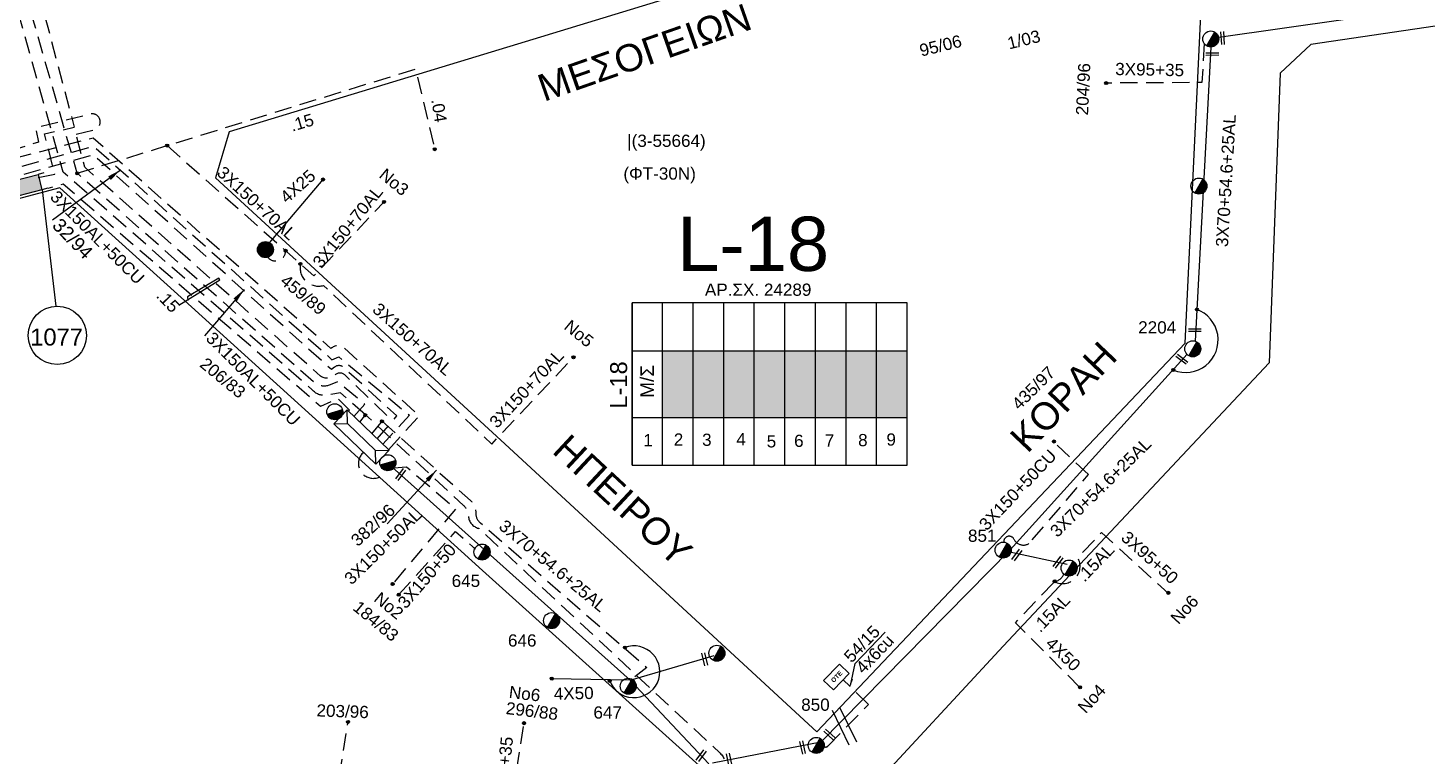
# Model space of a CAD drawing. Header units: millimetres. Extents: x 938 to 3112, y 793 to 1825.
# Drawn here: x 1769.3 to 1975.3, y 953.5 to 1060.8 of the extents above; entities that cross this region are included whole.
import ezdxf
from ezdxf.enums import TextEntityAlignment as Align

# ---------------------------------------------------------------- set-up
doc = ezdxf.new("R2010")
doc.units = ezdxf.units.MM
doc.linetypes.add('DASHED', pattern=[19.05, 12.7, -6.35])
for name, color, linetype in [('Link Box 4 Διευθύνσεων', 7, 'Continuous'), ('Pillar OTE', 7, 'Continuous'), ('Ασφαλειοκιβώτια Χ.Τ 9 αναχωρήσεων', 7, 'Continuous'), ('Γέφυρες Εναερίου Δικτύου', 7, 'Continuous'), ('Εναέρια παροχή ΧΤ 4x25', 7, 'SYN_LINE'), ('Επιγραφές - Σχήματα', 7, 'Continuous'), ('Καλώδια ΧΤ   3x150+50AL', 7, 'DASHED'), ('Καλώδια ΧΤ   3x150+50CU', 7, 'DASHED'), ('Καλώδια ΧΤ   3x150+70AL', 7, 'DASHED'), ('Καλώδια ΧΤ   3x150AL+50CU', 7, 'DASHED'), ('Καλώδια ΧΤ   3x95+35CU', 7, 'DASHED'), ('Καλώδια ΧΤ   4x50AL', 7, 'DASHED'), ('Μηχανική τομή', 7, 'Continuous'), ('Στύλος Ξύλινος', 7, 'Continuous'), ('Στύλος Ξύλινος @ 1', 7, 'Continuous'), ('Στύλος ΦΜ', 7, 'Continuous'), ('Στύλος ΦΜ @ 1', 7, 'Continuous'), ('Συνδέσεις', 7, 'Continuous'), ('Συνεστραμμένα ΧΤ   3x70+54.6+25AL', 7, 'SYN_LINE'), ('Τομή', 7, 'Continuous'), ('Υποσταθμός εναέριος 2 στύλων', 7, 'Continuous'), ('Υποσταθμός πόλεως', 7, 'Continuous'), ('Υπόβαθρο ΔΕΗ', 7, 'Continuous'), ('Υπόγεια Καλώδια Δικτύου ΧΤ   .04', 7, 'DASHED'), ('Υπόγεια Καλώδια Δικτύου ΧΤ   .15', 7, 'DASHED'), ('Υπόγεια καλώδια Παροχών ΧΤ   4x50AL', 7, 'DASHED'), ('Υπόγεια καλώδια Παροχών ΧΤ   4x6', 7, 'DASHED')]:
    doc.layers.add(name, color=color, linetype=linetype)
doc.styles.get("Standard").update_dxf_attribs({"font": 'arial.ttf'})
doc.linetypes.add('SYN_LINE', pattern='A,0.5,-0.0001,["/\\/\\/\\/",Standard,S=0.1,R=0,X=0,Y=-0.05],-0.25', length=0.7501)
doc.dimstyles.new('ISO-25', dxfattribs={"dimtxt": 2.5, "dimasz": 2.5, "dimexe": 1.25, "dimexo": 0.625, "dimtad": 1, "dimtxsty": 'Standard', "dimcen": 2.5, "dimaunit": 2, "dimazin": 0, "dimtfac": 1, "dimtmove": 0, "dimatfit": 3, "dimfxl": 1, "dimarcsym": 0})

# ---------------------------------------------------------------- blocks, each defined once
blk = doc.blocks.new('ΑΣΦΑΛΕΙΟΚΙΒΩΤΙΟ ΥΠΟΣΤΑΘΜΟΥ 9 ΑΝΑΧΩΡΗΣΕΩΝ')
at = {"layer": 'Ασφαλειοκιβώτια Χ.Τ 9 αναχωρήσεων', "ltscale": 40}
for p, q in [((-23.8, 40.36), (24.02, 40.36)), ((-9.72, 40.36), (-9.72, -40.64)), ((9.94, 40.36), (9.94, -40.64)), ((-23.8, 31.36), (24.02, 31.36)), ((-23.8, 22.36), (24.02, 22.36)), ((-23.8, 13.36), (24.02, 13.36)), ((-23.8, 4.36), (24.02, 4.36)), ((-23.8, -4.64), (24.02, -4.64)), ((-23.8, -13.64), (24.02, -13.64)), ((-23.8, -22.64), (24.02, -22.64)), ((-23.8, -31.64), (24.02, -31.64))]:
    blk.add_line(p, q, dxfattribs=at)
at = {"layer": 'Ασφαλειοκιβώτια Χ.Τ 9 αναχωρήσεων'}
blk.add_lwpolyline([(-23.8, -40.64), (24.02, -40.64), (24.02, 40.36), (-23.8, 40.36)], close=True, dxfattribs=at)
for s, p in [('1', (-18.22, 37.06)), ('2', (-18.02, 28.07)), ('3', (-18.09, 19.73)), ('4', (-17.94, 9.66)), ('5', (-18.55, 0.71)), ('6', (-18.4, -7.35)), ('7', (-18.34, -16.37)), ('8', (-18.19, -26.2)), ('9', (-18.02, -34.53))]:
    blk.add_text(s, height=3.6, rotation=270, dxfattribs=at).set_placement(p)
at = {"layer": 'Ασφαλειοκιβώτια Χ.Τ 9 αναχωρήσεων', "ltscale": 40}
for tag, height, p in [('ΟΝΟΜΑ', 5, (-0.16, 44.31)), ('ΚΕΙΜΕΝΟ 1', 2, (17.06, 35.59)), ('ΚΕΙΜΕΝΟ 2', 2, (17.06, 26.88)), ('ΚΕΙΜΕΝΟ 3', 2, (17.06, 17.69)), ('ΚΕΙΜΕΝΟ 4', 2, (17.06, 8.71)), ('ΚΕΙΜΕΝΟ 5', 2, (17.06, -0.13)), ('ΚΕΙΜΕΝΟ 6', 2, (17.06, -9.05)), ('ΚΕΙΜΕΝΟ 7', 2, (17.06, -18.13)), ('ΚΕΙΜΕΝΟ 8', 2, (17.06, -26.85)), ('ΚΕΙΜΕΝΟ 9', 2, (17.06, -35.99)), ('ΣΧ', 2, (-0.1, -42.64))]:
    blk.add_attdef(tag, text='', height=height, dxfattribs=at).set_placement(p, align=Align.MIDDLE_CENTER)
blk = doc.blocks.new('LINK BOX 4 ΑΝΑΧΩΡΗΣΕΩΝ')
at = {"layer": 'Link Box 4 Διευθύνσεων', "ltscale": 40}
blk.add_hatch(color=256, dxfattribs=at).paths.add_polyline_path([(-3.54, 0), (-3.54, -4.67), (3.54, -4.67), (3.54, 0)])
for p, q in [((-3.54, 0), (-5.33, 0)), ((5.33, 0), (3.54, 0)), ((-3.54, -4.67), (-5.33, -4.67)), ((5.33, -4.67), (3.54, -4.67))]:
    blk.add_line(p, q, dxfattribs=at)
blk.add_lwpolyline([(-3.54, -4.67), (-3.54, 0), (3.54, 0), (3.54, -4.67)], close=True, dxfattribs=at)
blk = doc.blocks.new('ΥΠΟΣΤΑΘΜΟΣ ΕΝΑΕΡΙΟΣ ΕΠΙ 2 ΣΤΥΛΩΝ')
at = {"layer": 'Υποσταθμός εναέριος 2 στύλων', "linetype": 'Continuous'}
for points in [[(-11.97, -2.11, 0.574793), (-8.45, -0.07, 0.268822), (-9.64, 1.98)], [(9.68, -2.15, 0.574793), (13.19, -0.1, 0.268822), (12.01, 1.95)]]:
    blk.add_hatch(color=256, dxfattribs=at).paths.add_polyline_path(points)
for p, q in [((-11.97, -2.11), (-9.64, 1.98)), ((9.68, -2.15), (12.01, 1.95))]:
    blk.add_line(p, q, dxfattribs=at)
for centre in [(-10.81, -0.07), (10.84, -0.1)]:
    blk.add_circle(centre, 2.36, dxfattribs=at)
at = {"layer": 'Υποσταθμός πόλεως', "linetype": 'Continuous', "ltscale": 40}
blk.add_lwpolyline([(-8.57, 2.82), (8.57, 2.82), (8.57, -2.82), (-8.57, -2.82)], close=True, dxfattribs=at)
for points in [[(-5.75, 0), (-8.57, 2.82)], [(-8.57, -2.82), (-5.75, 0)], [(-5.75, 0), (5.75, 0)], [(5.75, 0), (8.57, 2.82)], [(8.57, -2.82), (5.75, 0)]]:
    blk.add_lwpolyline(points, dxfattribs=at)
at = {"layer": 'Υποσταθμός εναέριος 2 στύλων', "ltscale": 40, "flags": 1}
for tag, p in [('ΜΕΤΑΣΧΗΜΑΤΙΣΜΟΣ', (14.09, 2.51)), ('ΙΣΧΥΣ', (14.07, -0.28)), ('ΑΡΙΘΜΟΣ', (14.19, -3))]:
    blk.add_attdef(tag, p, '', height=1.8, dxfattribs=at)
blk = doc.blocks.new('ΥΠΑΡΧΩΝ ΤΣΙΜΕΝΤΕΝΙΟΣ ΣΤΥΛΟΣ')
at = {"layer": 'Στύλος ΦΜ'}
blk.add_hatch(color=256, dxfattribs=at).paths.add_polyline_path([(-1.29, -2.28, 0.574793), (2.62, 0, 0.268822), (1.3, 2.27)])
blk.add_line((-1.29, -2.28), (1.3, 2.27), dxfattribs=at)
blk.add_circle((0, 0), 2.62, dxfattribs=at)
at = {"layer": 'Στύλος ΦΜ', "flags": 4}
for tag, p in [('ΑΡΙΘΜΟΣ', (-4.68, 8.05)), ('ΤΥΠΟΣ', (-4.91, 3.03))]:
    blk.add_attdef(tag, p, '', height=4, dxfattribs=at)
blk = doc.blocks.new('ΤΟΜΗ')
at = {"layer": 'Τομή', "ltscale": 40}
for p, q in [((-5.68, 0), (5.68, 0)), ((5.68, -2.33), (-5.68, -2.33))]:
    blk.add_line(p, q, dxfattribs=at)
blk = doc.blocks.new('ΥΠΑΡΧΩΝ ΞΥΛΙΝΟΣ ΣΤΥΛΟΣ')
at = {"layer": 'Στύλος Ξύλινος'}
h = blk.add_hatch(color=7, dxfattribs=at)
h.paths.add_polyline_path([(-2.62, 0, 0.270008), (-1.29, -2.28), (1.3, 2.27, 0.576266)])
h.paths.add_polyline_path([(-1.29, -2.28, 0.574793), (2.62, 0, 0.268822), (1.3, 2.27)])
at = {"layer": 'Στύλος Ξύλινος', "color": 7}
blk.add_line((-1.29, -2.28), (1.3, 2.27), dxfattribs=at)
blk.add_circle((0, 0), 2.62, dxfattribs=at)
at = {"layer": 'Στύλος Ξύλινος', "flags": 4}
for tag, p in [('ΑΡΙΘΜΟΣ', (-4.91, 8.6)), ('ΤΥΠΟΣ', (-4.85, 3.39))]:
    blk.add_attdef(tag, p, '', height=4, dxfattribs=at)
blk = doc.blocks.new('_ΣΥΝΔΕΣΗ')
at = {"layer": 'Συνδέσεις', "linetype": 'SYN_LINE', "ltscale": 40}
blk.add_hatch(color=256, dxfattribs=at).paths.add_polyline_path([(0.5, -0.01, 1), (-0.5, -0.01, 1)])
at = {"layer": 'Συνδέσεις'}
blk.add_circle((0, -0.01), 0.5, dxfattribs=at)
blk = doc.blocks.new('ΜΗΧΑΝΙΚΗ ΤΟΜΗ')
at = {"layer": 'Μηχανική τομή', "ltscale": 40}
for p, q in [((-1.89, 0.78), (1.89, 0.78)), ((1.89, 0), (-1.89, 0))]:
    blk.add_line(p, q, dxfattribs=at)
blk = doc.blocks.new('PILLAR ΟΤΕ')
at = {"layer": 'Pillar OTE', "ltscale": 40}
blk.add_lwpolyline([(-3.31, 2.02), (3.39, 2.02), (3.39, -1.99), (-3.31, -1.99)], close=True, dxfattribs=at)
at = {"layer": 'Pillar OTE', "insert": (-1.81, 0.71), "char_height": 1.3575, "width": 109.961, "attachment_point": 1}
blk.add_mtext('{\\fArial|b1|i0|c161|p34;OTE}', dxfattribs=at)

msp = doc.modelspace()

# ---------------------------------------------------------------- hatches: boundary and pattern name
at = {"layer": 'Ασφαλειοκιβώτια Χ.Τ 9 αναχωρήσεων'}
for color, points in [(30, [(1862.75, 1003.4), (1867.25, 1003.4), (1867.25, 1013.23), (1862.75, 1013.23)]), (151, [(1867.25, 1013.23), (1867.25, 1003.4), (1871.75, 1003.4), (1871.75, 1013.23)]), (1, [(1871.75, 1013.23), (1871.75, 1003.4), (1876.25, 1003.4), (1876.25, 1013.23)]), (2, [(1876.25, 1013.23), (1876.25, 1003.4), (1880.75, 1003.4), (1880.75, 1013.23)]), (6, [(1880.75, 1013.23), (1880.75, 1003.4), (1885.25, 1003.4), (1885.25, 1013.23)]), (173, [(1885.25, 1013.23), (1885.25, 1003.4), (1889.75, 1003.4), (1889.75, 1013.23)]), (27, [(1889.75, 1013.23), (1889.75, 1003.4), (1894.25, 1003.4), (1894.25, 1013.23)]), (85, [(1894.25, 1013.23), (1894.25, 1003.4), (1898.75, 1003.4), (1898.75, 1013.23)])]:
    msp.add_hatch(color=color, dxfattribs=at).paths.add_polyline_path(points)

# ---------------------------------------------------------------- linework, layer by layer
at = {"layer": 'Γέφυρες Εναερίου Δικτύου', "color": 6, "linetype": 'DASHED', "ltscale": 0.2, "flags": 128}
for points in [[(1776.41, 1069.33), (1777.09, 1067.87), (1770.99, 1065.71), (1776.15, 1046.14)], [(1770.84, 1038.77), (1773.29, 1039.23), (1771.78, 1045.19), (1776.15, 1046.14)]]:
    msp.add_lwpolyline(points, dxfattribs=at)
at = {"layer": 'Γέφυρες Εναερίου Δικτύου', "color": 85, "linetype": 'SYN_LINE', "ltscale": 10, "flags": 128}
msp.add_lwpolyline([(1913.61, 983.64), (1922.29, 981.8)], dxfattribs=at)
at = {"layer": 'Εναέρια παροχή ΧΤ 4x25', "color": 1, "linetype": 'SYN_LINE', "ltscale": 15, "flags": 128}
msp.add_lwpolyline([(1804.88, 1029.14), (1812.78, 1038.45)], dxfattribs=at)
at = {"layer": 'Επιγραφές - Σχήματα', "linetype": 'Continuous', "ltscale": 0.2}
msp.add_line((1771.41, 1036.93), (1773.42, 1019.79), dxfattribs=at)
msp.add_lwpolyline([(1791.56, 1019.95), (1797.57, 1023.65), (1797.43, 1023.93), (1792.83, 1021.19), (1792.88, 1020.64)], dxfattribs=at)
at = {"layer": 'Επιγραφές - Σχήματα', "color": 85, "linetype": 'DASHED', "ltscale": 0.2}
msp.add_lwpolyline([(1917.16, 985.37), (1925.43, 994.99), (1920.31, 999.81)], dxfattribs=at)
at = {"layer": 'Επιγραφές - Σχήματα', "linetype": 'Continuous', "ltscale": 0.2}
msp.add_circle((1773.66, 1015.49), 4.3, dxfattribs=at)
for centre, radius, start, end in [((1939.74, 1014.81), 4.78, 247.6288, 70.7645), ((1858.53, 965.94), 3.81, 199.0491, 110.4916)]:
    msp.add_arc(centre, radius, start, end, dxfattribs=at)
at = {"layer": 'Επιγραφές - Σχήματα', "color": 30, "linetype": 'DASHED', "ltscale": 0.2}
msp.add_arc((1820.17, 996.62), 2.19, 130.9526, 331.5618, dxfattribs=at)
at = {"layer": 'Επιγραφές - Σχήματα', "color": 85, "linetype": 'DASHED', "ltscale": 0.2}
for centre, radius, start, end in [((1913.76, 985.11), 0.792, 23.2659, 185.2591), ((1915.84, 986.12), 1.52, 207.5303, 330.1509)]:
    msp.add_arc(centre, radius, start, end, dxfattribs=at)
at = {"layer": 'Καλώδια ΧΤ   3x150+50AL', "color": 173, "linetype": 'DASHED', "ltscale": 0.2, "flags": 128}
msp.add_lwpolyline([(1820.76, 1000.24), (1823.63, 1003.63), (1815.74, 1010.8, 0.386676), (1814.48, 1010.8), (1814.01, 1010.45), (1778.95, 1042.09), (1754.7, 1035.25), (1758.65, 1020.28)], format="xyb", dxfattribs=at)
at = {"layer": 'Καλώδια ΧΤ   3x150+50AL', "color": 2, "linetype": 'DASHED', "ltscale": 0.2, "flags": 128}
msp.add_lwpolyline([(1818.2, 1002.69), (1819.04, 1003.78), (1833.44, 990.45, -0.197832), (1834.17, 988.89, 0.333281), (1835.68, 987.07), (1871.22, 953.94, -0.592103), (1870.12, 949.63, 0.381973)], format="xyb", dxfattribs=at)
at = {"layer": 'Καλώδια ΧΤ   3x150+50AL', "color": 151, "linetype": 'DASHED', "ltscale": 0.2, "flags": 128}
msp.add_lwpolyline([(1821.49, 1002.85), (1834.47, 991.17, -0.217755), (1835.25, 989.33, 0.237816), (1835.93, 987.88), (1860.42, 966.59), (1857.96, 964.68)], format="xyb", dxfattribs=at)
at = {"layer": 'Καλώδια ΧΤ   3x150+50AL', "color": 30, "linetype": 'DASHED', "ltscale": 0.2, "flags": 128}
for points in [[(1823.21, 995.97), (1825.06, 996.14), (1832.29, 989.94), (1823.03, 978.88)], [(1823.94, 977.3), (1832.29, 986.6), (1835.22, 983.98)]]:
    msp.add_lwpolyline(points, dxfattribs=at)
at = {"layer": 'Καλώδια ΧΤ   3x150+50AL', "color": 5, "linetype": 'DASHED', "ltscale": 0.2, "flags": 128}
msp.add_lwpolyline([(1827.43, 942.06), (1814.33, 945), (1816.46, 958.56)], dxfattribs=at)
at = {"layer": 'Καλώδια ΧΤ   3x150+70AL', "color": 1, "linetype": 'DASHED', "ltscale": 0.2, "flags": 128}
msp.add_lwpolyline([(1789.83, 1043.45), (1811.42, 1024.27), (1821.76, 1035.15)], dxfattribs=at)
msp.add_lwpolyline([(1809.44, 1026.02, 0.558712), (1812.85, 1022.84), (1837.61, 999.49), (1849.63, 1012.27)], format="xyb", dxfattribs=at)
at = {"layer": 'Καλώδια ΧΤ   3x150+70AL', "color": 1, "linetype": 'DASHED', "ltscale": 0.2}
msp.add_arc((1805.77, 1027.95), 1.49, 173.4788, 0.2782, dxfattribs=at)
at = {"layer": 'Καλώδια ΧΤ   3x150AL+50CU', "color": 85, "linetype": 'DASHED', "ltscale": 0.2, "flags": 128}
msp.add_lwpolyline([(1822.42, 998.65), (1826.94, 1003.65), (1815.94, 1013.59, 0.399217), (1813.94, 1013.54), (1778.93, 1044.54), (1752.04, 1037.6), (1756.54, 1020.58)], format="xyb", dxfattribs=at)
at = {"layer": 'Καλώδια ΧΤ   3x150AL+50CU', "color": 27, "linetype": 'DASHED', "ltscale": 0.2, "flags": 128}
msp.add_lwpolyline([(1726.34, 1028.13), (1738.71, 1031.82), (1740.16, 1030.86), (1752.31, 1033.77, 0.446113), (1753.62, 1036.19), (1778.99, 1043.39), (1814.08, 1011.91), (1815.08, 1012.31), (1825.5, 1003.72), (1821.57, 999.47)], format="xyb", dxfattribs=at)
at = {"layer": 'Καλώδια ΧΤ   3x95+35CU', "color": 85, "linetype": 'DASHED', "ltscale": 0.2, "flags": 128}
for points in [[(1942.47, 1058.49), (1942.14, 1052.74), (1928.04, 1052.66)], [(1943.52, 1059.21), (1943.48, 1059.21)]]:
    msp.add_lwpolyline(points, dxfattribs=at)
at = {"layer": 'Καλώδια ΧΤ   3x95+35CU', "color": 5, "linetype": 'DASHED', "ltscale": 0.2, "flags": 128}
msp.add_lwpolyline([(1855.48, 939.21), (1855.41, 939.3), (1839.69, 940.95), (1842.34, 958.37)], dxfattribs=at)
at = {"layer": 'Καλώδια ΧΤ   4x50AL', "color": 85, "linetype": 'DASHED', "ltscale": 0.2, "flags": 128}
msp.add_lwpolyline([(1920.42, 979.21, 0.747348), (1923.86, 982.77), (1927.36, 986.44), (1937.16, 977.52)], format="xyb", dxfattribs=at)
msp.add_lwpolyline([(1924.17, 963.62), (1914.68, 973.16), (1920.42, 979.21)], dxfattribs=at)
at = {"layer": 'Καλώδια ΧΤ   4x50AL', "color": 151, "linetype": 'SYN_LINE', "ltscale": 15, "flags": 128}
msp.add_lwpolyline([(1857.96, 964.68), (1846.41, 964.88)], dxfattribs=at)
at = {"layer": 'Καλώδια ΧΤ   4x50AL', "color": 85, "linetype": 'DASHED', "ltscale": 0.2}
msp.add_arc((1920.08, 981.06), 1.88, 280.6386, 337.0218, dxfattribs=at)
at = {"layer": 'Συνεστραμμένα ΧΤ   3x70+54.6+25AL', "color": 85, "linetype": 'SYN_LINE', "ltscale": 20, "flags": 128}
for points in [[(1972.57, 1063.35), (1944.6, 1059.36)], [(1943.45, 1057.97), (1941.14, 1014.63)], [(1941.11, 1014.06), (1941.11, 1013.98), (1941, 1013.86)], [(1939.94, 1012.7), (1913.89, 983.92)], [(1913.89, 983.92), (1886.02, 955.57)]]:
    msp.add_lwpolyline(points, dxfattribs=at)
at = {"layer": 'Συνεστραμμένα ΧΤ   3x70+54.6+25AL', "color": 30, "linetype": 'SYN_LINE', "ltscale": 20, "flags": 128}
for points in [[(1869.55, 952.39), (1857.96, 964.68), (1822.94, 996.09)], [(1886.02, 955.57), (1870.09, 952.49)]]:
    msp.add_lwpolyline(points, dxfattribs=at)
at = {"layer": 'Συνεστραμμένα ΧΤ   3x70+54.6+25AL', "color": 30, "linetype": 'SYN_LINE', "ltscale": 15, "flags": 128}
msp.add_lwpolyline([(1857.96, 964.68), (1870.36, 968.35)], dxfattribs=at)
at = {"layer": 'Υπόβαθρο ΔΕΗ', "flags": 128}
for points in [[(1798.94, 1045.46), (1796.94, 1038.68), (1838.96, 1000.05), (1885.43, 957.11), (1939.65, 1014.32), (1942.98, 1084.35), (1940.05, 1088.54), (1843.67, 1059.06), (1798.94, 1045.46)], [(1798.94, 1045.46), (1796.94, 1038.68), (1838.96, 1000.05), (1885.43, 957.11), (1939.65, 1014.32), (1942.98, 1084.35), (1940.05, 1088.54), (1843.67, 1059.06), (1798.94, 1045.46)], [(1892.72, 947.91), (1946.58, 884.5), (1991.91, 904.59), (2036.36, 925.65), (2079.94, 947.04), (2079.67, 952.88), (2034.49, 1005.38), (2007.79, 1035.6), (1994.74, 1063.72), (1958.15, 1058.33), (1953.65, 1054.1), (1952.03, 1011.46), (1912.89, 969.7), (1892.72, 947.91)], [(1739.42, 1028.03), (1759.18, 945.53), (1802.39, 948.39), (1855.78, 939.94), (1868.15, 952.11), (1836.24, 980.88), (1793.39, 1019.71), (1774.02, 1037.25), (1739.42, 1028.03)], [(1739.42, 1028.03), (1759.18, 945.53), (1802.39, 948.39), (1855.78, 939.94), (1868.15, 952.11), (1836.24, 980.88), (1793.39, 1019.71), (1774.02, 1037.25), (1739.42, 1028.03)], [(1891.09, 967.15), (1895.53, 971.77)]]:
    msp.add_lwpolyline(points, dxfattribs=at)
at = {"layer": 'Υπόγεια Καλώδια Δικτύου ΧΤ   .04', "color": 1, "linetype": 'DASHED', "ltscale": 0.2, "flags": 128}
msp.add_lwpolyline([(1776.59, 1039.37), (1826.38, 1054.73), (1829.22, 1042.92)], dxfattribs=at)
at = {"layer": 'Υπόγεια Καλώδια Δικτύου ΧΤ   .15', "color": 1, "linetype": 'DASHED', "ltscale": 0.2, "flags": 128}
msp.add_lwpolyline([(1817.29, 1003.56), (1818.92, 1005.36), (1814.93, 1008.65), (1813.81, 1008.19, -0.24583), (1811.66, 1008.39), (1776.59, 1039.37), (1769.25, 1064.99, 0.388905), (1767.82, 1065.86), (1737.61, 1057.41), (1736.37, 1058.37)], format="xyb", dxfattribs=at)
at = {"layer": 'Υπόγεια Καλώδια Δικτύου ΧΤ   .15', "color": 2, "linetype": 'DASHED', "ltscale": 0.2, "flags": 128}
msp.add_lwpolyline([(1819.04, 1003.78), (1815.32, 1007.03), (1813.23, 1006.69, -0.271531), (1811.19, 1007.47), (1774.53, 1039.53), (1767.78, 1063.55, 0.538058), (1766.04, 1064.11), (1736.77, 1055.56), (1736.01, 1056.32, 0.298232), (1734.71, 1056.59), (1707.19, 1048.27), (1706.42, 1049)], format="xyb", dxfattribs=at)
at = {"layer": 'Υπόγεια Καλώδια Δικτύου ΧΤ   .15', "color": 151, "linetype": 'DASHED', "ltscale": 0.2, "flags": 128}
for points in [[(1776.42, 1045.11), (1779.18, 1045.78, 1.072545), (1778.2, 1048), (1770.47, 1046.04), (1770.87, 1043.94), (1764.58, 1041.98), (1763.51, 1038.07, 0.412255), (1763.94, 1037.38), (1766.53, 1038.08)], [(1822.17, 1003.68), (1815.97, 1009.66, 0.403073), (1814.55, 1009.66, -0.353554), (1812.42, 1009.47), (1777.7, 1040.26), (1776.42, 1045.11)]]:
    msp.add_lwpolyline(points, format="xyb", dxfattribs=at)
at = {"layer": 'Υπόγεια Καλώδια Δικτύου ΧΤ   .15', "color": 6, "linetype": 'DASHED', "ltscale": 0.2, "flags": 128}
msp.add_lwpolyline([(1816.51, 1004.31), (1816.68, 1004.48), (1814.97, 1006.17), (1812.41, 1005.01), (1774.52, 1037.75), (1772.28, 1037.15)], dxfattribs=at)
at = {"layer": 'Υπόγεια Καλώδια Δικτύου ΧΤ   .15', "color": 151, "linetype": 'DASHED', "ltscale": 0.2, "flags": 128}
msp.add_lwpolyline([(1819.97, 1001), (1822.17, 1003.68)], dxfattribs=at)
at = {"layer": 'Υπόγεια καλώδια Παροχών ΧΤ   4x6', "color": 85, "linetype": 'DASHED', "ltscale": 0.2}
msp.add_lwpolyline([(1886.54, 954.95, 0.493794), (1887.1, 955.04), (1893.06, 961.1), (1889.28, 964.82)], format="xyb", dxfattribs=at)

# ---------------------------------------------------------------- block references
at = {"layer": 'Link Box 4 Διευθύνσεων', "xscale": 0.5000000000002828, "yscale": 0.5000000000002828, "zscale": 0.5000000000002828, "rotation": 14.43056140346166}
msp.add_blockref('LINK BOX 4 ΑΝΑΧΩΡΗΣΕΩΝ', (1769.11, 1038.75), dxfattribs=at)
at = {"layer": 'Pillar OTE', "xscale": 0.5000000000000001, "yscale": 0.5000000000000001, "zscale": 0.5000000000000001, "rotation": 46.37533513120601}
msp.add_blockref('PILLAR ΟΤΕ', (1888.33, 965.15), dxfattribs=at)
at = {"layer": 'Ασφαλειοκιβώτια Χ.Τ 9 αναχωρήσεων', "xscale": 0.5, "yscale": 0.5, "zscale": 0.5, "rotation": 90}
msp.add_blockref('ΑΣΦΑΛΕΙΟΚΙΒΩΤΙΟ ΥΠΟΣΤΑΘΜΟΥ 9 ΑΝΑΧΩΡΗΣΕΩΝ', (1878.43, 1008.26), dxfattribs=at).add_auto_attribs({'ΟΝΟΜΑ': 'L-18'})
at = {"layer": 'Μηχανική τομή'}
for p, xscale, yscale, zscale, rotation in [((1945.37, 1059.29), 0.4999999999999329, 0.4999999999999329, 0.4999999999999329, 93.65431483885244), ((1943.66, 1056.74), 0.499999999999974, 0.499999999999974, 0.499999999999974, 0.3252435600293612), ((1941.09, 1016.06), 0.499999999999974, 0.499999999999974, 0.499999999999974, 0.3252435600293612), ((1939.05, 1011.82), 0.4999999999999237, 0.4999999999999237, 0.4999999999999237, 321.9710975361383), ((1824.36, 994.89), 0.5000000000001954, 0.5000000000001954, 0.5000000000001954, 53.57359240618425), ((1915.05, 983.02), 0.5000000000001954, 0.5000000000001954, 0.5000000000001954, 53.57359240618425), ((1921.1, 981.96), 0.5000000000001954, 0.5000000000001954, 0.5000000000001954, 53.57359240618425), ((1869.13, 967.83), 0.5000000000002994, 0.5000000000002994, 0.5000000000002994, 102.7532829198442), ((1883.54, 954.82), 0.5000000000002994, 0.5000000000002994, 0.5000000000002994, 102.7532829198442), ((1887.43, 956.85), 0.5000000000002576, 0.5000000000002576, 0.5000000000002576, 137.7322664597478), ((1868.58, 953.46), 0.5000000000001954, 0.5000000000001954, 0.5000000000001954, 53.57359240618425), ((1872.74, 953.01), 0.5000000000002994, 0.5000000000002994, 0.5000000000002994, 102.7532829198442)]:
    msp.add_blockref('ΜΗΧΑΝΙΚΗ ΤΟΜΗ', p, dxfattribs=dict(at, xscale=xscale, yscale=yscale, zscale=zscale, rotation=rotation))
at = {"layer": 'Στύλος Ξύλινος @ 1', "ltscale": 40, "xscale": 0.4499999999998181, "yscale": 0.4499999999998181, "zscale": 0.4499999999998181}
msp.add_blockref('ΥΠΑΡΧΩΝ ΞΥΛΙΝΟΣ ΣΤΥΛΟΣ', (1804.29, 1028.12), dxfattribs=at)
at = {"layer": 'Στύλος ΦΜ @ 1', "ltscale": 40, "xscale": 0.4499999999998181, "yscale": 0.4499999999998181, "zscale": 0.4499999999998181}
for p in [(1943.44, 1059.15), (1943.44, 1059.15), (1941.69, 1037.49), (1941.69, 1037.49), (1922.58, 981.22), (1922.58, 981.22), (1870.75, 968.67), (1885.37, 955.1)]:
    msp.add_blockref('ΥΠΑΡΧΩΝ ΤΣΙΜΕΝΤΕΝΙΟΣ ΣΤΥΛΟΣ', p, dxfattribs=at)
at = {"layer": 'Στύλος ΦΜ @ 1', "ltscale": 40}
ref = msp.add_blockref('ΥΠΑΡΧΩΝ ΤΣΙΜΕΝΤΕΝΙΟΣ ΣΤΥΛΟΣ', (1940.79, 1013.51), dxfattribs=dict(at, xscale=0.4499999999998181, yscale=0.4499999999998181, zscale=0.4499999999998181))
ref.add_attrib('ΤΥΠΟΣ', '2204', (1932.75, 1015.77), dxfattribs={"layer": 'Στύλος ΦΜ', "height": 1.8, "flags": 4})
ref = msp.add_blockref('ΥΠΑΡΧΩΝ ΤΣΙΜΕΝΤΕΝΙΟΣ ΣΤΥΛΟΣ', (1940.79, 1013.51), dxfattribs=dict(at, xscale=0.4499999999998181, yscale=0.4499999999998181, zscale=0.4499999999998181))
ref.add_attrib('ΤΥΠΟΣ', '2204', (1932.75, 1015.77), dxfattribs={"layer": 'Στύλος ΦΜ', "height": 1.8, "flags": 4})
ref = msp.add_blockref('ΥΠΑΡΧΩΝ ΤΣΙΜΕΝΤΕΝΙΟΣ ΣΤΥΛΟΣ', (1912.88, 983.86), dxfattribs=dict(at, xscale=0.4499999999998181, yscale=0.4499999999998181, zscale=0.4499999999998181))
ref.add_attrib('ΤΥΠΟΣ', '851', (1907.7, 985.08), dxfattribs={"layer": 'Στύλος ΦΜ', "height": 1.8, "flags": 4})
ref = msp.add_blockref('ΥΠΑΡΧΩΝ ΤΣΙΜΕΝΤΕΝΙΟΣ ΣΤΥΛΟΣ', (1912.88, 983.86), dxfattribs=dict(at, xscale=0.4499999999998181, yscale=0.4499999999998181, zscale=0.4499999999998181))
ref.add_attrib('ΤΥΠΟΣ', '851', (1907.7, 985.08), dxfattribs={"layer": 'Στύλος ΦΜ', "height": 1.8, "flags": 4})
ref = msp.add_blockref('ΥΠΑΡΧΩΝ ΤΣΙΜΕΝΤΕΝΙΟΣ ΣΤΥΛΟΣ', (1836.17, 983.58), dxfattribs=dict(at, xscale=0.4499999999998181, yscale=0.4499999999998181, zscale=0.4499999999998181))
ref.add_attrib('ΤΥΠΟΣ', '645', (1831.7, 978.43), dxfattribs={"layer": 'Στύλος ΦΜ', "height": 1.8, "flags": 4})
ref = msp.add_blockref('ΥΠΑΡΧΩΝ ΤΣΙΜΕΝΤΕΝΙΟΣ ΣΤΥΛΟΣ', (1836.17, 983.58), dxfattribs=dict(at, xscale=0.4499999999998181, yscale=0.4499999999998181, zscale=0.4499999999998181))
ref.add_attrib('ΤΥΠΟΣ', '645', (1831.7, 978.43), dxfattribs={"layer": 'Στύλος ΦΜ', "height": 1.8, "flags": 4})
ref = msp.add_blockref('ΥΠΑΡΧΩΝ ΤΣΙΜΕΝΤΕΝΙΟΣ ΣΤΥΛΟΣ', (1846.41, 973.47), dxfattribs=dict(at, xscale=0.4499999999998181, yscale=0.4499999999998181, zscale=0.4499999999998181))
ref.add_attrib('ΑΡΙΘΜΟΣ', '646', (1839.99, 969.65), dxfattribs={"layer": 'Στύλος ΦΜ', "height": 1.8, "flags": 4})
ref = msp.add_blockref('ΥΠΑΡΧΩΝ ΤΣΙΜΕΝΤΕΝΙΟΣ ΣΤΥΛΟΣ', (1857.69, 963.8), dxfattribs=dict(at, xscale=0.4499999999998181, yscale=0.4499999999998181, zscale=0.4499999999998181))
ref.add_attrib('ΤΥΠΟΣ', '647', (1852.57, 959.04), dxfattribs={"layer": 'Στύλος ΦΜ', "height": 1.8, "flags": 4})
ref = msp.add_blockref('ΥΠΑΡΧΩΝ ΤΣΙΜΕΝΤΕΝΙΟΣ ΣΤΥΛΟΣ', (1857.69, 963.8), dxfattribs=dict(at, xscale=0.4499999999998181, yscale=0.4499999999998181, zscale=0.4499999999998181))
ref.add_attrib('ΤΥΠΟΣ', '647', (1852.57, 959.04), dxfattribs={"layer": 'Στύλος ΦΜ', "height": 1.8, "flags": 4})
ref = msp.add_blockref('ΥΠΑΡΧΩΝ ΤΣΙΜΕΝΤΕΝΙΟΣ ΣΤΥΛΟΣ', (1885.37, 955.1), dxfattribs=dict(at, xscale=0.4499999999998181, yscale=0.4499999999998181, zscale=0.4499999999998181))
ref.add_attrib('ΑΡΙΘΜΟΣ', '850', (1883.15, 960.19), dxfattribs={"layer": 'Στύλος ΦΜ', "height": 1.8, "flags": 4})
at = {"layer": 'Συνδέσεις', "xscale": 0.4500000000000455, "yscale": 0.4500000000000455, "zscale": 0.4500000000000455}
for p in [(1928.04, 1052.66), (1789.83, 1043.46), (1829.22, 1042.92), (1776.6, 1039.37), (1812.78, 1038.46), (1821.76, 1035.16), (1807.26, 1027.96), (1809.44, 1026.03), (1941.39, 1019.31), (1849.64, 1012.27), (1937.92, 1010.4), (1818.98, 1003.74), (1821.45, 1002.85), (1920.34, 999.86), (1823.02, 978.87), (1920.46, 979.26), (1823.92, 977.3), (1937.18, 977.57), (1857.2, 969.51), (1846.44, 964.93), (1854.97, 964.6), (1924.2, 963.66), (1816.45, 958.56), (1842.34, 958.37)]:
    msp.add_blockref('_ΣΥΝΔΕΣΗ', p, dxfattribs=at)
at = {"layer": 'Τομή', "xscale": 0.4999999999999557, "yscale": 0.4999999999999557, "zscale": 0.4999999999999557, "rotation": 295.7289529294652}
msp.add_blockref('ΤΟΜΗ', (1890.04, 958.17), dxfattribs=at)
msp.add_blockref('ΤΟΜΗ', (1890.04, 958.17), dxfattribs=at)
at = {"layer": 'Υποσταθμός εναέριος 2 στύλων', "lineweight": 30, "xscale": 0.5000000000000483, "yscale": 0.5000000000000483, "zscale": 0.5000000000000483, "rotation": 316.2596635142074}
msp.add_blockref('ΥΠΟΣΤΑΘΜΟΣ ΕΝΑΕΡΙΟΣ ΕΠΙ 2 ΣΤΥΛΩΝ', (1818.43, 1000.52), dxfattribs=at)

# ---------------------------------------------------------------- texts
at = {"layer": 'Εναέρια παροχή ΧΤ 4x25', "ltscale": 20}
msp.add_text('4X25', height=1.8, rotation=41.4152, dxfattribs=at).set_placement((1809.05, 1037.46), align=Align.MIDDLE)
at = {"layer": 'Επιγραφές - Σχήματα', "linetype": 'DASHED', "ltscale": 0.2, "attachment_point": 1}
for s, insert, char_height, width, rotation in [('ΜΕΣΟΓΕΙΩΝ', (1843.96, 1053.65), 4, 17.2922, 19.2992), ('95/06', (1900.39, 1058.3), 1.8, 10.8079, 13.715), ('1/03', (1913.33, 1059.36), 1.8, 10.8079, 13.715), ('204/96', (1923.57, 1047.96), 1.8, 10.8079, 87.3179), ('Νο3', (1822.02, 1040.25), 1.8, 10.8079, 320.5055), ('32/94', (1774.2, 1032.95), 2, 17.7581, 314.3567), ('459/89', (1807.47, 1024.62), 1.8, 10.8079, 320.5055), ('Νο5', (1849.24, 1017.93), 1.8, 10.8079, 320.5055), ('ΚΟΡΑΗ', (1913.55, 1000.74), 4, 17.2922, 46.4557), ('206/83', (1795.63, 1012.38), 1.8, 10.8079, 320.5055), ('435/97', (1913.97, 1005.66), 1.8, 10.8079, 45.0005), ('ΗΠΕΙΡΟΥ', (1849.05, 1001.23), 4, 17.2922, 317.0347), ('382/96', (1816.67, 985.61), 1.8, 10.8079, 42.5705), ('3Χ95+50', (1931.29, 986.83), 1.8, 10.8079, 318.0711), ('184/83', (1818.16, 976.55), 1.8, 10.8079, 320.5055), ('Νο2', (1821.25, 977.84), 1.8, 10.8079, 320.5055), ('Νο6', (1937.35, 974.01), 1.8, 10.8079, 47.7074), ('Νο6', (1840.27, 963.89), 1.8, 10.8079, 353.1538), ('Νο4', (1923.7, 960.88), 1.8, 10.8079, 47.7074), ('203/96', (1811.85, 961.17), 1.8, 10.8079, 357.9237), ('296/88', (1839.82, 961.51), 1.8, 10.8079, 353.1538)]:
    msp.add_mtext(s, dxfattribs=dict(at, insert=insert, char_height=char_height, width=width, rotation=rotation))
at = {"layer": 'Επιγραφές - Σχήματα', "linetype": 'Continuous', "ltscale": 0.2, "attachment_point": 1}
for s, insert, char_height, width in [('|(3-55664)', (1857.54, 1045.06), 1.8, 21.3022), ('(ΦΤ-30Ν)', (1856.98, 1040.23), 1.8, 21.3022), ('ΑΡ.ΣΧ. 24289', (1868.98, 1023.12), 1.8, 21.3022), ('1077', (1769.67, 1016.5), 2.5, 4.7882)]:
    msp.add_mtext(s, dxfattribs=dict(at, insert=insert, char_height=char_height, width=width))
at = {"layer": 'Επιγραφές - Σχήματα', "linetype": 'DASHED', "ltscale": 0.2, "insert": (1864.9, 1032.98), "char_height": 8, "width": 24.9768, "attachment_point": 1}
msp.add_mtext('L-18', dxfattribs=at)
at = {"layer": 'Επιγραφές - Σχήματα', "linetype": 'Continuous', "ltscale": 15, "insert": (1859.48, 1006.3), "char_height": 2, "width": 2.0223, "attachment_point": 1, "rotation": 90}
msp.add_mtext('Μ/Σ', dxfattribs=at)
at = {"layer": 'Καλώδια ΧΤ   3x150+50AL', "ltscale": 0.2}
for s, rotation, p in [('3X150+50AL', 44.3432, (1821.56, 984.39)), ('3X150+50', 49.1326, (1828.05, 980.05))]:
    msp.add_text(s, height=1.8, rotation=rotation, dxfattribs=at).set_placement(p, align=Align.MIDDLE)
at = {"layer": 'Καλώδια ΧΤ   3x150+50CU', "ltscale": 0.2}
msp.add_text('3X150+50CU', height=1.8, rotation=46.5086, dxfattribs=at).set_placement((1915.02, 992.73), align=Align.MIDDLE)
at = {"layer": 'Καλώδια ΧΤ   3x150+70AL', "ltscale": 0.2}
for rotation, p in [(317.5736, (1803.01, 1034.98)), (50.7997, (1816.4, 1031.49)), (318.4953, (1825.96, 1014.94)), (47.0123, (1842.72, 1007.65))]:
    msp.add_text('3X150+70AL', height=1.8, rotation=rotation, dxfattribs=at).set_placement(p, align=Align.MIDDLE)
at = {"layer": 'Καλώδια ΧΤ   3x150AL+50CU', "ltscale": 0.2}
for p in [(1779.56, 1029.93), (1802.49, 1009.1)]:
    msp.add_text('3X150AL+50CU', height=1.8, rotation=315.0272, dxfattribs=at).set_placement(p, align=Align.MIDDLE)
at = {"layer": 'Καλώδια ΧΤ   3x95+35CU', "ltscale": 0.2}
for s, rotation, p in [('3X95+35', 358.9401, (1934.44, 1054.65)), ('3X95AL+35', 84.0883, (1839.18, 949.81))]:
    msp.add_text(s, height=1.8, rotation=rotation, dxfattribs=at).set_placement(p, align=Align.MIDDLE)
at = {"layer": 'Καλώδια ΧΤ   4x50AL', "ltscale": 0.2}
msp.add_text('4X50', height=1.8, rotation=316.1592, dxfattribs=at).set_placement((1921.71, 968.54), align=Align.MIDDLE)
at = {"layer": 'Καλώδια ΧΤ   4x50AL', "linetype": 'DASHED', "ltscale": 0.2, "insert": (1846.71, 963.59), "char_height": 1.8, "width": 10.8079, "attachment_point": 1, "rotation": 1.4755}
msp.add_mtext('4Χ50', dxfattribs=at)
at = {"layer": 'Συνεστραμμένα ΧΤ   3x70+54.6+25AL', "ltscale": 20}
for rotation, p in [(86.5494, (1945.65, 1038.29)), (44.376, (1927.22, 993.12)), (320.3413, (1846.61, 981.56))]:
    msp.add_text('3X70+54.6+25AL', height=1.8, rotation=rotation, dxfattribs=at).set_placement(p, align=Align.MIDDLE)
at = {"layer": 'Υπόγεια Καλώδια Δικτύου ΧΤ   .04', "ltscale": 0.2}
msp.add_text('.04', height=1.8, rotation=279.1388, dxfattribs=at).set_placement((1829.86, 1048.61), align=Align.MIDDLE)
at = {"layer": 'Υπόγεια Καλώδια Δικτύου ΧΤ   .15', "ltscale": 0.2}
for s, rotation, p in [('.15', 16.6058, (1809.66, 1046.84)), ('.15', 313.695, (1789.95, 1020.55)), ('.15AL', 45.912, (1926.48, 982.02)), ('.15AL', 45.912, (1919.97, 974.58))]:
    msp.add_text(s, height=1.8, rotation=rotation, dxfattribs=at).set_placement(p, align=Align.MIDDLE)
at = {"layer": 'Υπόγεια καλώδια Παροχών ΧΤ   4x50AL', "color": 7, "ltscale": 0.2, "char_height": 1.8, "attachment_point": 1, "rotation": 46.3509}
for s, insert in [('54/15', (1889.26, 968.39)), ('4x6cu', (1891.01, 966.75))]:
    msp.add_mtext_dynamic_manual_height_columns(s, width=1.8, gutter_width=12.5, heights=[0.118], dxfattribs=dict(at, insert=insert))

# ---------------------------------------------------------------- leaders
at = {"layer": 'Επιγραφές - Σχήματα', "ltscale": 40}
for points, override in [([(1782.95, 1039.84), (1772.94, 1032.44)], {"dimasz": 2, "dimtad": 0}), ([(1801.14, 1022.24), (1795.31, 1015.41)], {"dimasz": 2, "dimtad": 0}), ([(1829.48, 995.64), (1822.21, 987.75)], {"dimasz": 2, "dimtad": 0}), ([(1890.43, 963.91), (1891.09, 967.15)], {"dimasz": 1, "dimtad": 0})]:
    msp.add_leader(points, dimstyle='ISO-25', override=override, dxfattribs=at)

doc.saveas('drawing.dxf')
